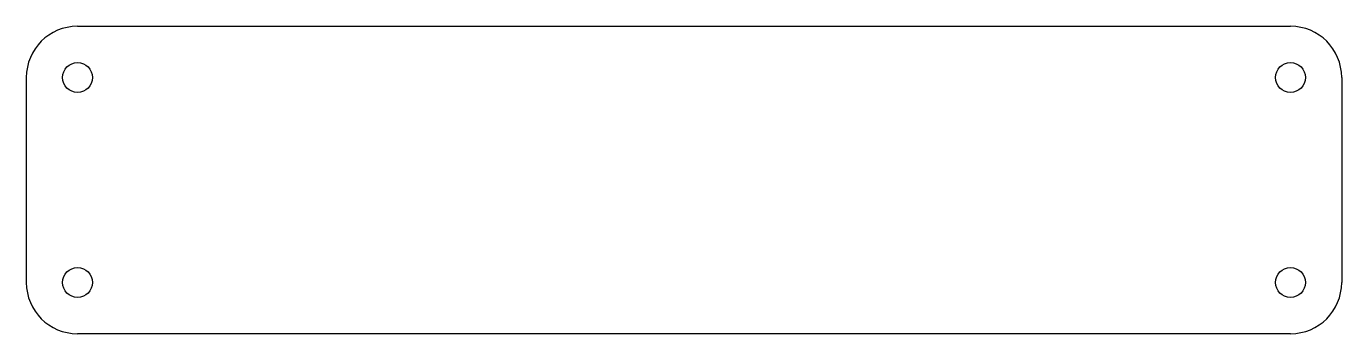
# Model space of a CAD drawing. Extents: x 50 to 204, y -86 to -50.
import ezdxf

# ---------------------------------------------------------------- set-up
doc = ezdxf.new("R2010")
doc.units = 0
doc.header["$MEASUREMENT"] = 0
doc.layers.add('BLACK', color=250, linetype='CONTINUOUS')

msp = doc.modelspace()

# ---------------------------------------------------------------- linework, layer by layer
at = {"layer": 'BLACK'}
for p, q in [((56, -50), (198, -50)), ((50, -56), (50, -80)), ((204, -56), (204, -80)), ((198, -86), (56, -86))]:
    msp.add_line(p, q, dxfattribs=at)
for centre in [(56, -56), (198, -56), (56, -80), (198, -80)]:
    msp.add_circle(centre, 1.75, dxfattribs=at)
for centre, start, end in [((56, -56), 90, 180), ((198, -56), 0, 90), ((56, -80), -180, -90), ((198, -80), -90, 0)]:
    msp.add_arc(centre, 6, start, end, dxfattribs=at)

doc.saveas('drawing.dxf')
